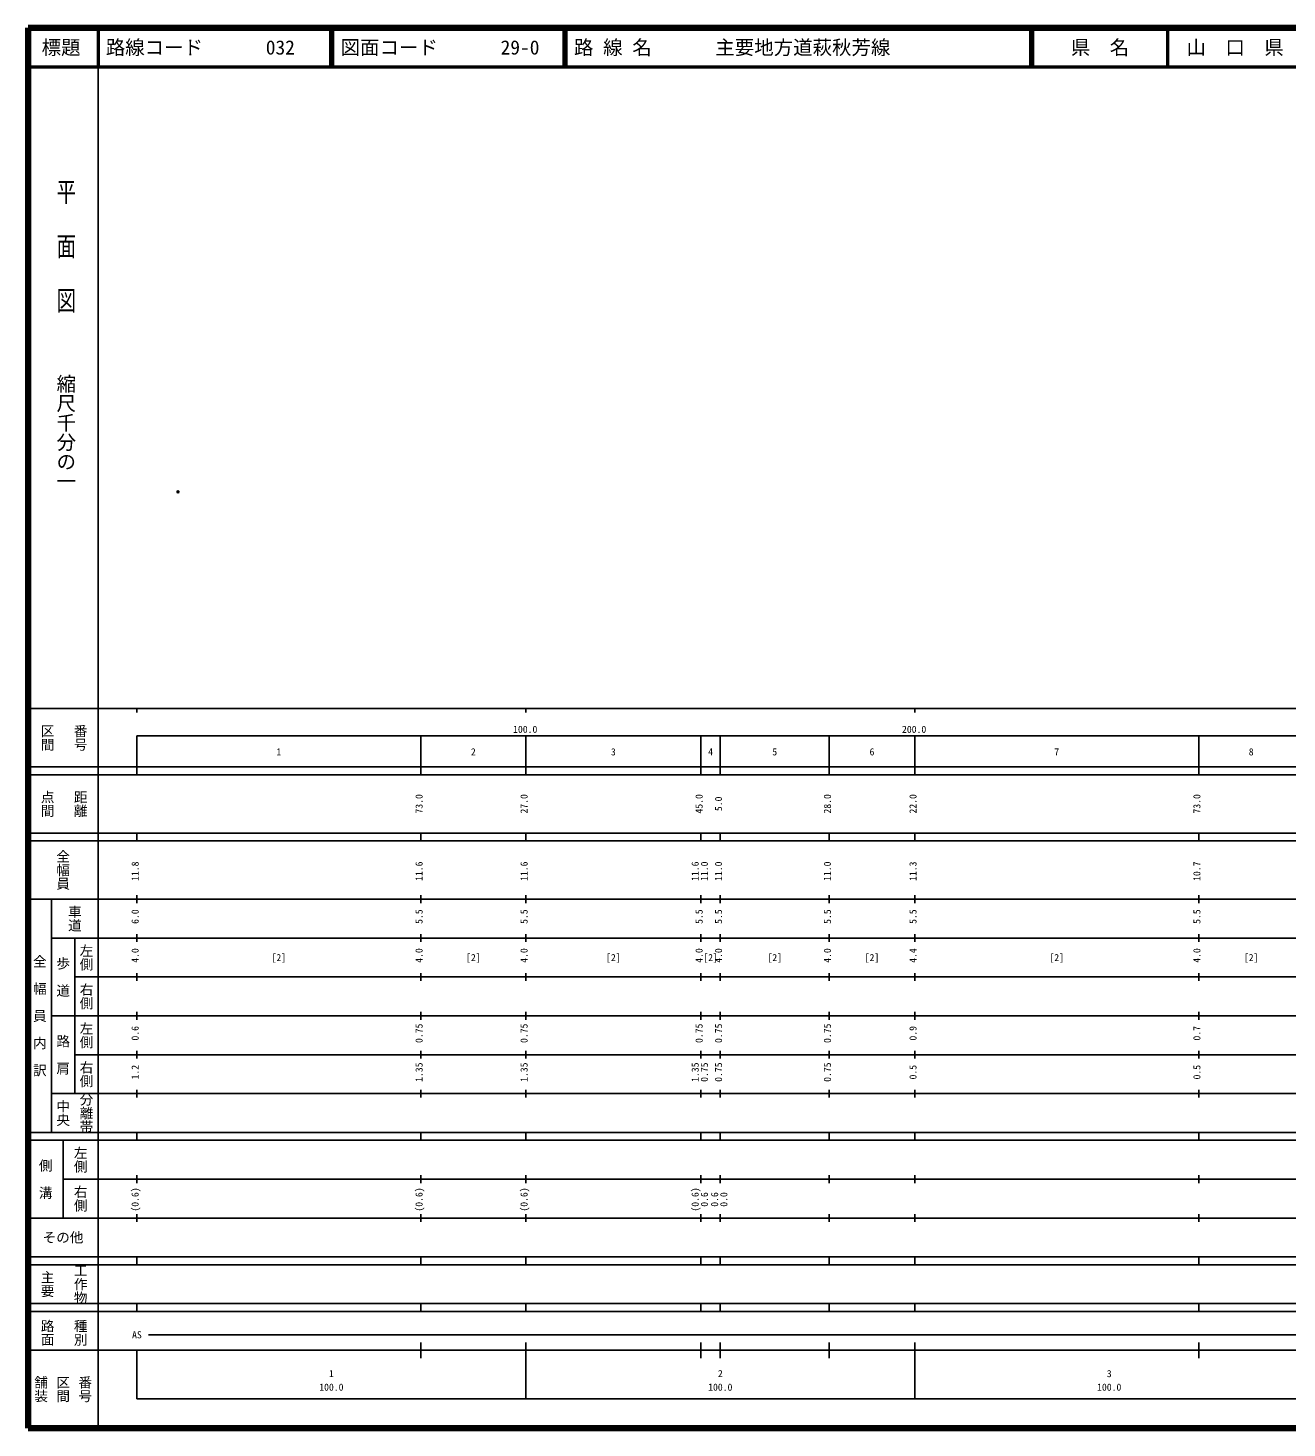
# Model space of a CAD drawing. Units: millimetres on the paper. Extents: x 40 to 680, y 20 to 380.
# Drawn here: x 40 to 363.7, y 20 to 380 of the extents above; entities that cross this region are included whole.
import ezdxf
from ezdxf.enums import TextEntityAlignment as Align

# ---------------------------------------------------------------- set-up
doc = ezdxf.new("R2010")
doc.units = ezdxf.units.MM
doc.header["$PDMODE"] = 32
doc.header["$PDSIZE"] = 0.5
doc.layers.add('M-OTRS', color=6, linetype='Continuous')
for name, color, linetype, lineweight in [('M-TTL', 2, 'Continuous', 140), ('M-TTL-BAND', 7, 'Continuous', 25), ('M-TTL-LINE', 7, 'Continuous', 50), ('M-TTL-TXT', 7, 'Continuous', 13)]:
    doc.layers.add(name, color=color, linetype=linetype, lineweight=lineweight)
doc.styles.add('@ＭＳ ゴシック', font='')
doc.styles.add('ＭＳ ゴシック', font='')
doc.styles.get('@ＭＳ ゴシック').set_extended_font_data('@MS Gothic')
doc.styles.get('ＭＳ ゴシック').set_extended_font_data('MS Gothic')

msp = doc.modelspace()

# ---------------------------------------------------------------- linework, layer by layer
at = {"layer": 'M-OTRS'}
msp.add_point((78.572, 260.733), dxfattribs=at)
at = {"layer": 'M-TTL'}
for p, q in [((40, 380), (40, 20)), ((680, 380), (40, 380)), ((40, 20), (680, 20))]:
    msp.add_line(p, q, dxfattribs=at)
at = {"layer": 'M-TTL-BAND'}
for p, q in [((58, 370), (58, 20)), ((40, 205), (579, 205)), ((68, 205), (68, 204)), ((168, 205), (168, 204)), ((268, 205), (268, 204)), ((68, 198), (579, 198)), ((68, 198), (68, 188)), ((141, 188), (141, 198)), ((168, 188), (168, 198)), ((213, 188), (213, 198)), ((218, 188), (218, 198)), ((246, 188), (246, 198)), ((268, 188), (268, 198)), ((341, 188), (341, 198)), ((40, 190), (579, 190)), ((40, 188), (579, 188)), ((40, 173), (579, 173)), ((68, 171), (68, 173)), ((141, 171), (141, 173)), ((168, 171), (168, 173)), ((213, 171), (213, 173)), ((218, 171), (218, 173)), ((246, 171), (246, 173)), ((268, 171), (268, 173)), ((341, 171), (341, 173)), ((40, 171), (579, 171)), ((40, 156), (579, 156)), ((46, 96), (46, 156)), ((68, 155), (68, 157)), ((141, 155), (141, 157)), ((168, 155), (168, 157)), ((213, 155), (213, 157)), ((218, 155), (218, 157)), ((246, 155), (246, 157)), ((268, 155), (268, 157)), ((341, 155), (341, 157)), ((46, 146), (579, 146)), ((52, 146), (52, 106)), ((68, 145), (68, 147)), ((141, 145), (141, 147)), ((168, 145), (168, 147)), ((213, 145), (213, 147)), ((218, 145), (218, 147)), ((246, 145), (246, 147)), ((268, 145), (268, 147)), ((341, 145), (341, 147)), ((68, 135), (68, 137)), ((141, 135), (141, 137)), ((168, 135), (168, 137)), ((213, 135), (213, 137)), ((218, 135), (218, 137)), ((246, 135), (246, 137)), ((268, 135), (268, 137)), ((341, 135), (341, 137)), ((52, 136), (579, 136)), ((46, 126), (579, 126)), ((68, 125), (68, 127)), ((141, 125), (141, 127)), ((168, 125), (168, 127)), ((213, 125), (213, 127)), ((218, 125), (218, 127)), ((246, 125), (246, 127)), ((268, 125), (268, 127)), ((341, 125), (341, 127)), ((52, 116), (579, 116)), ((68, 115), (68, 117)), ((141, 115), (141, 117)), ((168, 115), (168, 117)), ((213, 115), (213, 117)), ((218, 115), (218, 117)), ((246, 115), (246, 117)), ((268, 115), (268, 117)), ((341, 115), (341, 117)), ((46, 106), (579, 106)), ((68, 105), (68, 107)), ((141, 105), (141, 107)), ((168, 105), (168, 107)), ((213, 105), (213, 107)), ((218, 105), (218, 107)), ((246, 105), (246, 107)), ((268, 105), (268, 107)), ((341, 105), (341, 107)), ((40, 96), (579, 96)), ((40, 94), (579, 94)), ((49, 94), (49, 74)), ((68, 94), (68, 96)), ((141, 94), (141, 96)), ((168, 94), (168, 96)), ((213, 94), (213, 96)), ((218, 94), (218, 96)), ((246, 94), (246, 96)), ((268, 94), (268, 96)), ((341, 94), (341, 96)), ((49, 84), (579, 84)), ((68, 83), (68, 85)), ((141, 83), (141, 85)), ((168, 83), (168, 85)), ((213, 83), (213, 85)), ((218, 83), (218, 85)), ((246, 83), (246, 85)), ((268, 83), (268, 85)), ((341, 83), (341, 85)), ((40, 74), (579, 74)), ((68, 73), (68, 75)), ((141, 73), (141, 75)), ((168, 73), (168, 75)), ((213, 73), (213, 75)), ((218, 73), (218, 75)), ((246, 73), (246, 75)), ((268, 73), (268, 75)), ((341, 73), (341, 75)), ((40, 64), (579, 64)), ((40, 62), (579, 62)), ((68, 62), (68, 64)), ((141, 62), (141, 64)), ((168, 62), (168, 64)), ((213, 62), (213, 64)), ((218, 62), (218, 64)), ((246, 62), (246, 64)), ((268, 62), (268, 64)), ((341, 62), (341, 64)), ((40, 52), (579, 52)), ((68, 50), (68, 52)), ((141, 50), (141, 52)), ((168, 50), (168, 52)), ((213, 50), (213, 52)), ((218, 50), (218, 52)), ((246, 50), (246, 52)), ((268, 50), (268, 52)), ((341, 50), (341, 52)), ((40, 50), (579, 50)), ((71, 44), (565, 44)), ((40, 40), (579, 40)), ((68, 40), (68, 27.5)), ((141, 38), (141, 42)), ((168, 27.5), (168, 42)), ((213, 38), (213, 42)), ((218, 38), (218, 42)), ((246, 38), (246, 42)), ((268, 27.5), (268, 42)), ((341, 38), (341, 42)), ((68, 27.5), (579, 27.5))]:
    msp.add_line(p, q, dxfattribs=at)
at = {"layer": 'M-TTL-LINE'}
for p, q in [((58, 380), (58, 370)), ((117.75, 380), (117.75, 370)), ((118.25, 380), (118.25, 370)), ((177.75, 380), (177.75, 370)), ((178.25, 380), (178.25, 370)), ((297.75, 380), (297.75, 370)), ((298.25, 380), (298.25, 370)), ((333, 380), (333, 370)), ((40, 370), (680, 370))]:
    msp.add_line(p, q, dxfattribs=at)

# ---------------------------------------------------------------- texts
at = {"layer": 'M-TTL-BAND', "style": '@ＭＳ ゴシック', "width": 1.4}
msp.add_text('平  面  図', height=3.666, rotation=270, dxfattribs=at).set_placement((49.777, 306.475), align=Align.MIDDLE_RIGHT)
at = {"layer": 'M-TTL-BAND', "style": '@ＭＳ ゴシック'}
msp.add_text('縮尺千分の一', height=3.666, rotation=270, dxfattribs=at).set_placement((49.777, 261.03), align=Align.MIDDLE_RIGHT)
for s, p in [('区間', (45, 197.5)), ('番号', (53.5, 197.5)), ('点間', (45, 180.5)), ('距離', (53.5, 180.5)), ('全幅員', (49, 163.5)), ('車道', (52, 151)), ('左側', (55, 141)), ('全\u3000幅\u3000員\u3000内\u3000訳', (43, 126)), ('歩\u3000道', (49, 136)), ('右側', (55, 131)), ('左側', (55, 121)), ('路\u3000肩', (49, 116)), ('右側', (55, 111)), ('分離帯', (55, 101)), ('中央', (49, 101)), ('左側', (53.5, 89)), ('側\u3000溝', (44.5, 84)), ('右側', (53.5, 79)), ('工作物', (53.5, 57)), ('主要', (45, 57)), ('路面', (45, 44.5)), ('種別', (53.5, 44.5)), ('舗装', (43.333, 30)), ('区間', (49, 30)), ('番号', (54.667, 30))]:
    msp.add_text(s, height=2.566, rotation=270, dxfattribs=at).set_placement(p, align=Align.MIDDLE_CENTER)
at = {"layer": 'M-TTL-BAND', "style": 'ＭＳ ゴシック'}
for s, p in [('100.0', (167.844, 198.195)), ('200.0', (267.844, 198.195)), ('1', (104.5, 192.405)), ('2', (154.5, 192.405)), ('3', (190.5, 192.405)), ('4', (215.5, 192.405)), ('5', (232, 192.405)), ('6', (257, 192.405)), ('7', (304.5, 192.405)), ('8', (354.5, 192.405)), ('[2]', (104.5, 139.5)), ('[2]', (154.5, 139.5)), ('[2]', (190.5, 139.5)), ('[2]', (215.5, 139.5)), ('[2]', (232, 139.5)), ('[2]', (257, 139.5)), ('[2]', (304.5, 139.5)), ('[2]', (354.5, 139.5)), ('AS', (68, 42.5)), ('1', (118, 32.523)), ('2', (218, 32.523)), ('3', (318, 32.523)), ('100.0', (118, 29.033)), ('100.0', (218, 29.033)), ('100.0', (318, 29.033))]:
    msp.add_text(s, height=1.833, dxfattribs=at).set_placement(p, align=Align.BOTTOM_CENTER)
for s, p in [('73.0', (142, 180.5)), ('27.0', (169, 180.5)), ('45.0', (214, 180.5)), ('5.0', (219, 180.5)), ('28.0', (247, 180.5)), ('22.0', (269, 180.5)), ('73.0', (342, 180.5)), ('11.8', (69, 163.174)), ('11.6', (142, 163.174)), ('11.6', (169, 163.174)), ('11.6', (213, 163.174)), ('11.0', (215.37, 163.174)), ('11.0', (219, 163.174)), ('11.0', (247, 163.174)), ('11.3', (269, 163.174)), ('10.7', (342, 163.174)), ('6.0', (69, 151.5)), ('5.5', (142, 151.5)), ('5.5', (169, 151.5)), ('5.5', (214, 151.5)), ('5.5', (219, 151.5)), ('5.5', (247, 151.5)), ('5.5', (269, 151.5)), ('5.5', (342, 151.5)), ('4.0', (69, 141.5)), ('4.0', (142, 141.5)), ('4.0', (169, 141.5)), ('4.0', (214, 141.5)), ('4.0', (219, 141.5)), ('4.0', (247, 141.5)), ('4.4', (269, 141.5)), ('4.0', (342, 141.5)), ('0.6', (69, 121.5)), ('0.75', (142, 121.5)), ('0.75', (169, 121.5)), ('0.75', (214, 121.5)), ('0.75', (219, 121.5)), ('0.75', (247, 121.5)), ('0.9', (269, 121.5)), ('0.7', (342, 121.5)), ('1.2', (69, 111.5)), ('1.35', (142, 111.5)), ('1.35', (169, 111.5)), ('1.35', (213, 111.5)), ('0.75', (215.37, 111.5)), ('0.75', (219, 111.5)), ('0.75', (247, 111.5)), ('0.5', (269, 111.5)), ('0.5', (342, 111.5)), ('(0.6)', (69, 78.764)), ('(0.6)', (142, 78.764)), ('(0.6)', (169, 78.764)), ('(0.6)', (213, 78.764)), ('0.6', (215.37, 78.764)), ('0.6', (218, 78.764)), ('0.0', (220.37, 78.764))]:
    msp.add_text(s, height=1.833, rotation=90, dxfattribs=at).set_placement(p, align=Align.BOTTOM_CENTER)
msp.add_text('その他', height=2.566, dxfattribs=at).set_placement((49, 69), align=Align.MIDDLE_CENTER)
at = {"layer": 'M-TTL-TXT', "style": 'ＭＳ ゴシック'}
for s, p in [('標題', (48.5, 375)), ('県\u3000名', (315.625, 375)), ('山\u3000口\u3000県', (350.375, 375))]:
    msp.add_text(s, height=3.666, dxfattribs=at).set_placement(p, align=Align.MIDDLE_CENTER)
for s, p in [('路線コード', (60, 375)), ('032', (101.142, 375)), ('図面コード', (120.38, 375)), ('29-0', (161.521, 375)), ('路 線 名', (180.38, 375)), ('主要地方道萩秋芳線', (216.734, 375))]:
    msp.add_text(s, height=3.666, dxfattribs=at).set_placement(p, align=Align.MIDDLE_LEFT)

doc.saveas('drawing.dxf')
